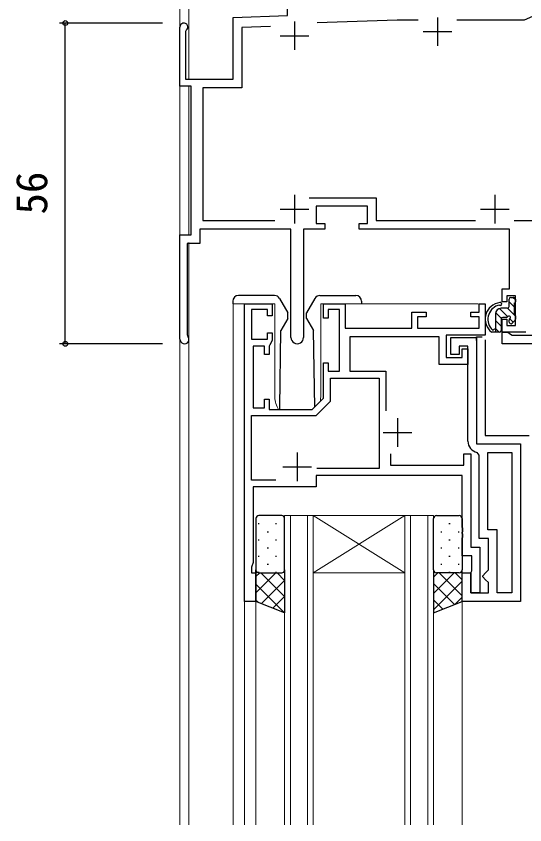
# Model space of a CAD drawing. Units: millimetres, scale not verified. Extents: x -437 to 438, y -681 to 679.
# Drawn here: x -243.5 to -154.6, y -286.8 to -145.6 of the extents above; entities that cross this region are included whole.
import ezdxf
from ezdxf.enums import TextEntityAlignment as Align

# ---------------------------------------------------------------- set-up
doc = ezdxf.new("R2010")
doc.units = ezdxf.units.MM
doc.header["$LTSCALE"] = 4
for name, color, linetype in [('0-2_YKK_11', 7, 'Continuous'), ('0-4_YKK_13', 4, 'Continuous'), ('0-6_YKK_D', 6, 'Continuous')]:
    doc.layers.add(name, color=color, linetype=linetype)
doc.layers.add('0-3_YKK_12', color=2, linetype='Continuous', lineweight=18)
doc.styles.add('ＭＳ ゴシック', font='')
doc.styles.get('ＭＳ ゴシック').set_extended_font_data('MS Gothic')

msp = doc.modelspace()

# ---------------------------------------------------------------- linework, layer by layer
at = {"layer": '0-2_YKK_11'}
for p, q in [((-194.886, -146.48), (-194.886, -151.48)), ((-169.886, -145.78), (-169.886, -150.78)), ((-197.386, -148.98), (-192.386, -148.98)), ((-172.386, -148.28), (-167.386, -148.28)), ((-194.886, -176.78), (-194.886, -181.78)), ((-159.886, -176.78), (-159.886, -181.78)), ((-197.386, -179.28), (-192.386, -179.28)), ((-162.386, -179.28), (-157.386, -179.28)), ((-176.886, -215.78), (-176.886, -220.78)), ((-179.386, -218.28), (-174.386, -218.28)), ((-194.386, -221.78), (-194.386, -226.78)), ((-196.886, -224.28), (-191.886, -224.28))]:
    msp.add_line(p, q, dxfattribs=at)
for points in [[(-213.766, -148.04), (-213.886, -148.28), (-213.886, -156.58), (-205.586, -156.58), (-205.586, -145.78), (-196.086, -145.449), (-196.086, -136.48)], [(-132.886, -136.753), (-132.886, -139.28), (-139.066, -139.28), (-154.766, -146.28), (-166.503, -146.28)], [(-173.268, -146.28), (-176.923, -146.28), (-190.899, -146.768)], [(-214.886, -201.98), (-214.886, -183.78), (-212.886, -183.78), (-212.886, -157.78), (-214.886, -157.78), (-214.886, -147.48)], [(-199.073, -147.354), (-204.086, -147.529), (-204.086, -158.08), (-210.886, -158.08), (-210.886, -181.28), (-198.268, -181.28)], [(-192.28, -177.28), (-180.586, -177.28), (-180.586, -181.28), (-163.268, -181.28)], [(-156.503, -181.28), (-149.886, -181.28), (-149.886, -177.28), (-137.491, -177.28)], [(-154.486, -200.78), (-158.586, -200.78), (-158.586, -198.48), (-157.786, -198.48), (-157.786, -199.58), (-156.286, -199.58), (-156.286, -194.38), (-157.786, -194.38), (-157.786, -195.48), (-158.586, -195.48), (-158.586, -193.18), (-157.286, -193.18), (-157.286, -182.78), (-183.586, -182.78), (-183.586, -181.78), (-182.086, -181.78), (-182.086, -178.78), (-191.086, -178.78), (-191.086, -181.78), (-189.586, -181.78), (-189.586, -182.78), (-193.286, -182.78), (-193.286, -201.68)], [(-195.486, -201.68), (-195.486, -182.78), (-211.386, -182.78), (-211.386, -185.28), (-213.586, -185.28), (-213.586, -201.225), (-213.504, -201.431)], [(-178.086, -221.98), (-178.086, -223.98), (-165.286, -223.98), (-165.286, -221.98), (-164.086, -221.98), (-164.086, -238.28), (-162.486, -238.28), (-162.486, -246.28), (-164.086, -246.28), (-164.086, -242.78), (-163.886, -242.434), (-163.886, -239.78), (-165.586, -239.78), (-165.586, -236.739), (-165.466, -236.555), (-165.466, -236.005), (-165.586, -235.822), (-165.586, -235.739), (-165.466, -235.555), (-165.466, -235.005), (-165.586, -234.822), (-165.586, -225.78), (-191.086, -225.78), (-191.086, -227.78), (-202.086, -227.78), (-202.086, -240.956), (-202.386, -241.78), (-202.386, -242.78), (-201.586, -242.78), (-201.586, -247.78), (-203.586, -247.78), (-203.586, -195.78), (-198.786, -195.78), (-198.786, -197.88), (-199.586, -197.88), (-199.586, -196.78), (-202.386, -196.78), (-202.386, -201.98), (-199.586, -201.98), (-199.586, -200.88)], [(-199.586, -200.88), (-198.786, -200.88), (-198.786, -202.18), (-199.17, -202.969), (-199.286, -203.205), (-199.286, -204.68), (-200.086, -204.68), (-200.086, -203.18), (-202.086, -203.18), (-202.086, -213.98), (-200.086, -213.98), (-200.086, -212.48), (-199.286, -212.48), (-199.286, -214.28), (-191.786, -214.28), (-189.786, -212.28), (-189.786, -206.08), (-188.986, -206.08), (-188.986, -207.58), (-186.986, -207.58), (-186.986, -196.78), (-188.986, -196.78), (-188.986, -198.28), (-189.786, -198.28), (-189.786, -195.78), (-185.986, -195.78), (-185.986, -200.08), (-174.386, -200.08), (-174.386, -197.28), (-171.886, -197.28), (-171.886, -198.08), (-173.386, -198.08), (-173.386, -200.08), (-162.586, -200.08), (-162.586, -198.08), (-164.086, -198.08), (-164.086, -197.28), (-162.586, -197.28), (-162.586, -195.78), (-161.586, -195.78)], [(-161.586, -195.78), (-161.586, -201.28), (-168.386, -201.28), (-168.386, -205.18), (-165.586, -205.18), (-165.586, -203.68), (-164.586, -203.68), (-164.586, -206.38), (-169.586, -206.38), (-169.586, -201.58), (-185.186, -201.58), (-185.186, -207.58), (-178.886, -207.58), (-178.886, -214.465)], [(-164.586, -219.78), (-164.586, -203.18), (-166.086, -203.18), (-166.086, -204.68), (-167.586, -204.68), (-167.586, -201.68), (-163.086, -201.68), (-163.086, -220.28), (-155.386, -220.28)], [(-147.386, -202.78), (-158.586, -202.78), (-158.586, -200.78), (-157.586, -200.78), (-157.122, -201.093), (-156.844, -201.28), (-148.886, -201.28)], [(-198.094, -226.58), (-202.386, -226.58), (-202.386, -215.28), (-191.089, -215.28), (-188.586, -212.777), (-188.586, -208.78), (-180.086, -208.78), (-180.086, -224.58), (-190.986, -224.58)], [(-155.386, -220.28), (-155.386, -247.78), (-165.586, -247.78), (-165.586, -242.78), (-164.086, -242.78), (-164.086, -246.28), (-160.986, -246.28), (-160.986, -244.48), (-161.486, -243.98), (-161.986, -243.48), (-161.986, -243.28), (-161.486, -242.78), (-160.986, -242.28), (-160.986, -236.78), (-162.586, -236.78), (-162.586, -222.23), (-162.986, -221.74)]]:
    msp.add_lwpolyline(points, dxfattribs=at)
msp.add_lwpolyline([(-156.886, -221.78), (-156.886, -246.28), (-159.486, -246.28), (-159.486, -235.28), (-161.086, -235.28), (-161.086, -221.78)], close=True, dxfattribs=at)
for centre, radius, start, end in [((-214.186, -147.48), 0.7, 306.86989, 180), ((-214.086, -201.98), 0.8, 180.00001, 43.34176), ((-194.386, -201.68), 1.1, 179.99999, 0.00001), ((-162.586, -219.78), 2, 180.00001, 258.46303)]:
    msp.add_arc(centre, radius, start, end, dxfattribs=at)
at = {"layer": '0-3_YKK_12'}
for p, q in [((-214.886, -21.283), (-214.886, -286.779)), ((-213.288, -21.283), (-213.287, -156.58)), ((-213.287, -157.78), (-213.287, -183.78)), ((-213.287, -185.08), (-213.286, -286.779)), ((-205.586, -286.779), (-205.586, -195.78)), ((-205.586, -195.78), (-198.286, -195.78)), ((-198.286, -212.08), (-198.286, -195.78)), ((-190.286, -195.78), (-162.786, -195.78)), ((-190.286, -212.08), (-190.286, -195.78)), ((-196.586, -232.782), (-196.586, -286.779)), ((-195.586, -232.782), (-195.586, -286.779)), ((-192.586, -232.782), (-192.586, -286.779)), ((-191.586, -232.782), (-191.586, -286.779)), ((-191.586, -242.782), (-175.586, -232.782)), ((-191.586, -232.782), (-175.586, -242.782)), ((-175.586, -232.782), (-175.586, -286.779)), ((-174.586, -232.782), (-174.586, -286.779)), ((-171.586, -232.782), (-171.586, -286.779)), ((-191.586, -242.782), (-175.586, -242.782)), ((-203.586, -286.779), (-203.586, -247.48)), ((-201.586, -247.28), (-201.586, -286.779)), ((-165.586, -247.28), (-165.586, -286.779))]:
    msp.add_line(p, q, dxfattribs=at)
msp.add_lwpolyline([(-196.586, -232.782), (-170.586, -232.782), (-170.586, -286.779)], dxfattribs=at)
for start, end in [(180, 213.36465), (348.81631, 0)]:
    msp.add_arc((-194.286, -212.08), 4, start, end, dxfattribs=at)
at = {"layer": '0-4_YKK_13'}
for p, q in [((-198.345, -194.359), (-204.636, -194.359)), ((-197.479, -194.859), (-196.036, -197.359)), ((-191.292, -194.859), (-192.736, -197.359)), ((-190.426, -194.359), (-184.136, -194.359)), ((-157.086, -194.68), (-156.586, -194.68)), ((-156.286, -195.134), (-156.74, -194.68)), ((-205.636, -195.359), (-205.636, -195.78)), ((-183.136, -195.359), (-183.136, -195.78)), ((-157.386, -196.28), (-157.386, -194.98)), ((-156.486, -196.349), (-157.386, -195.449)), ((-156.486, -195.68), (-156.486, -197.68)), ((-156.286, -194.98), (-156.286, -195.48)), ((-196.036, -198.359), (-196.036, -197.359)), ((-192.736, -198.359), (-192.736, -197.359)), ((-159.786, -197.58), (-159.786, -200.78)), ((-158.746, -198.331), (-159.752, -197.325)), ((-157.605, -198.058), (-159.048, -196.615)), ((-157.686, -196.58), (-158.786, -196.58)), ((-156.286, -197.963), (-157.669, -196.58)), ((-196.036, -198.359), (-197.243, -200.45)), ((-192.736, -198.359), (-191.529, -200.45)), ((-158.786, -199.706), (-159.786, -198.706)), ((-158.786, -198.48), (-158.786, -200.48)), ((-157.847, -198.18), (-158.486, -198.18)), ((-157.386, -198.98), (-157.386, -198.641)), ((-156.672, -198.991), (-157.263, -198.4)), ((-156.373, -198.692), (-156.873, -199.192)), ((-156.286, -197.88), (-156.286, -198.48)), ((-197.434, -213.873), (-197.243, -200.45)), ((-191.338, -213.833), (-191.529, -200.45)), ((-159.125, -200.78), (-159.786, -200.12)), ((-163.086, -201.58), (-162.086, -201.58)), ((-163.086, -202.18), (-163.086, -201.58)), ((-159.086, -200.78), (-160.386, -200.78)), ((-161.586, -202.08), (-161.586, -218.78)), ((-197.439, -214.266), (-197.434, -213.873)), ((-161.586, -218.78), (-153.886, -218.78)), ((-197.086, -232.782), (-201.086, -232.782)), ((-170.086, -232.782), (-166.086, -232.782)), ((-201.586, -233.282), (-201.586, -242.282)), ((-201.231, -234.185), (-201.031, -234.185)), ((-198.201, -234.185), (-198.001, -234.185)), ((-196.586, -242.282), (-196.586, -233.282)), ((-170.586, -242.282), (-170.586, -233.282)), ((-167.901, -234.185), (-167.701, -234.185)), ((-165.586, -233.282), (-165.586, -242.282)), ((-199.616, -235.6), (-199.416, -235.6)), ((-169.316, -235.6), (-169.116, -235.6)), ((-166.286, -235.6), (-166.086, -235.6)), ((-201.231, -237.015), (-201.031, -237.015)), ((-198.201, -237.015), (-198.001, -237.015)), ((-167.901, -237.015), (-167.701, -237.015)), ((-199.616, -238.43), (-199.416, -238.43)), ((-169.316, -238.43), (-169.116, -238.43)), ((-166.286, -238.43), (-166.086, -238.43)), ((-201.231, -239.845), (-201.031, -239.845)), ((-198.201, -239.845), (-198.001, -239.845)), ((-167.901, -239.845), (-167.701, -239.845)), ((-199.616, -241.26), (-199.416, -241.26)), ((-169.316, -241.26), (-169.116, -241.26)), ((-166.286, -241.26), (-166.086, -241.26)), ((-201.586, -247.782), (-201.586, -242.282)), ((-201.586, -243.446), (-200.922, -242.782)), ((-201.586, -246.274), (-198.093, -242.782)), ((-201.231, -242.675), (-201.031, -242.675)), ((-201.086, -242.782), (-197.086, -242.782)), ((-196.586, -246.931), (-200.735, -242.782)), ((-198.201, -242.675), (-198.001, -242.675)), ((-196.586, -244.102), (-197.906, -242.782)), ((-170.586, -243.558), (-169.809, -242.782)), ((-170.586, -246.387), (-166.981, -242.782)), ((-166.086, -242.782), (-170.086, -242.782)), ((-165.586, -246.818), (-169.622, -242.782)), ((-167.901, -242.675), (-167.701, -242.675)), ((-165.586, -243.99), (-166.794, -242.782)), ((-165.586, -247.782), (-165.586, -242.282)), ((-200.642, -248.159), (-196.586, -244.102)), ((-170.586, -249.215), (-165.586, -244.215)), ((-196.586, -249.759), (-201.586, -244.759)), ((-166.918, -248.315), (-170.586, -244.647)), ((-198.622, -248.967), (-196.586, -246.931)), ((-166.816, -248.274), (-165.586, -247.044)), ((-201.262, -247.911), (-201.586, -247.588)), ((-168.938, -249.123), (-170.586, -247.475)), ((-196.602, -249.775), (-196.586, -249.759))]:
    msp.add_line(p, q, dxfattribs=at)
for points in [[(-196.586, -242.282), (-196.586, -249.782), (-201.586, -247.782)], [(-170.586, -242.282), (-170.586, -249.782), (-165.586, -247.782)]]:
    msp.add_lwpolyline(points, dxfattribs=at)
for centre, radius, start, end in [((-204.636, -195.359), 1, 90, 180), ((-198.345, -195.359), 1, 30, 90), ((-190.426, -195.359), 1, 90, 150), ((-184.136, -195.359), 1, 0, 90), ((-157.086, -194.98), 0.3, 90, 180), ((-156.586, -194.98), 0.3, 0, 90), ((-158.671, -198.459), 2.885, 96.09611, 233.54807), ((-158.586, -198.493), 2.504, 100.74783, 220.54194), ((-158.907, -195.83), 0.25, 234.41837, 106.3612), ((-156.486, -195.48), 0.2, 270, 0), ((-158.786, -197.58), 1, 90, 180), ((-157.686, -196.28), 0.3, 270, 0), ((-156.486, -197.88), 0.2, 0, 90), ((-158.486, -198.48), 0.3, 90, 180), ((-157.847, -197.88), 0.3, 270, 326.94427), ((-157.386, -198.18), 0.25, 303.05573, 146.94427), ((-157.086, -198.641), 0.3, 123.05573, 180), ((-157.086, -198.98), 0.3, 180, 315), ((-156.586, -198.48), 0.3, 315, 0), ((-160.646, -200.376), 0.3, 23.04961, 58.3781), ((-160.186, -200.18), 0.2, 203.04961, 323.1301), ((-159.786, -200.48), 0.3, 90, 143.1301), ((-159.086, -200.48), 0.3, 270, 0), ((-196.44, -214.28), 1, 179.18335, 179.99217), ((-201.086, -233.282), 0.5, 90, 180), ((-197.086, -233.282), 0.5, 0, 90), ((-170.086, -233.282), 0.5, 90, 180), ((-166.086, -233.282), 0.5, 0, 90), ((-201.086, -242.282), 0.5, 180, 270), ((-197.086, -242.282), 0.5, 270, 0), ((-170.086, -242.282), 0.5, 180, 270), ((-166.086, -242.282), 0.5, 270, 0)]:
    msp.add_arc(centre, radius, start, end, dxfattribs=at)
at = {"layer": '0-6_YKK_D'}
for p, q in [((-217.886, -146.78), (-235.886, -146.78)), ((-234.886, -202.78), (-234.886, -146.78)), ((-217.886, -202.78), (-235.886, -202.78))]:
    msp.add_line(p, q, dxfattribs=at)
for centre in [(-234.886, -146.78), (-234.886, -202.78)]:
    msp.add_circle(centre, 0.425, dxfattribs=at)

# ---------------------------------------------------------------- texts
at = {"layer": '0-6_YKK_D', "style": 'ＭＳ ゴシック'}
msp.add_text('56', height=5.499, rotation=90, dxfattribs=at).set_placement((-236.386, -180.214), align=Align.BOTTOM_LEFT)

doc.saveas('drawing.dxf')
